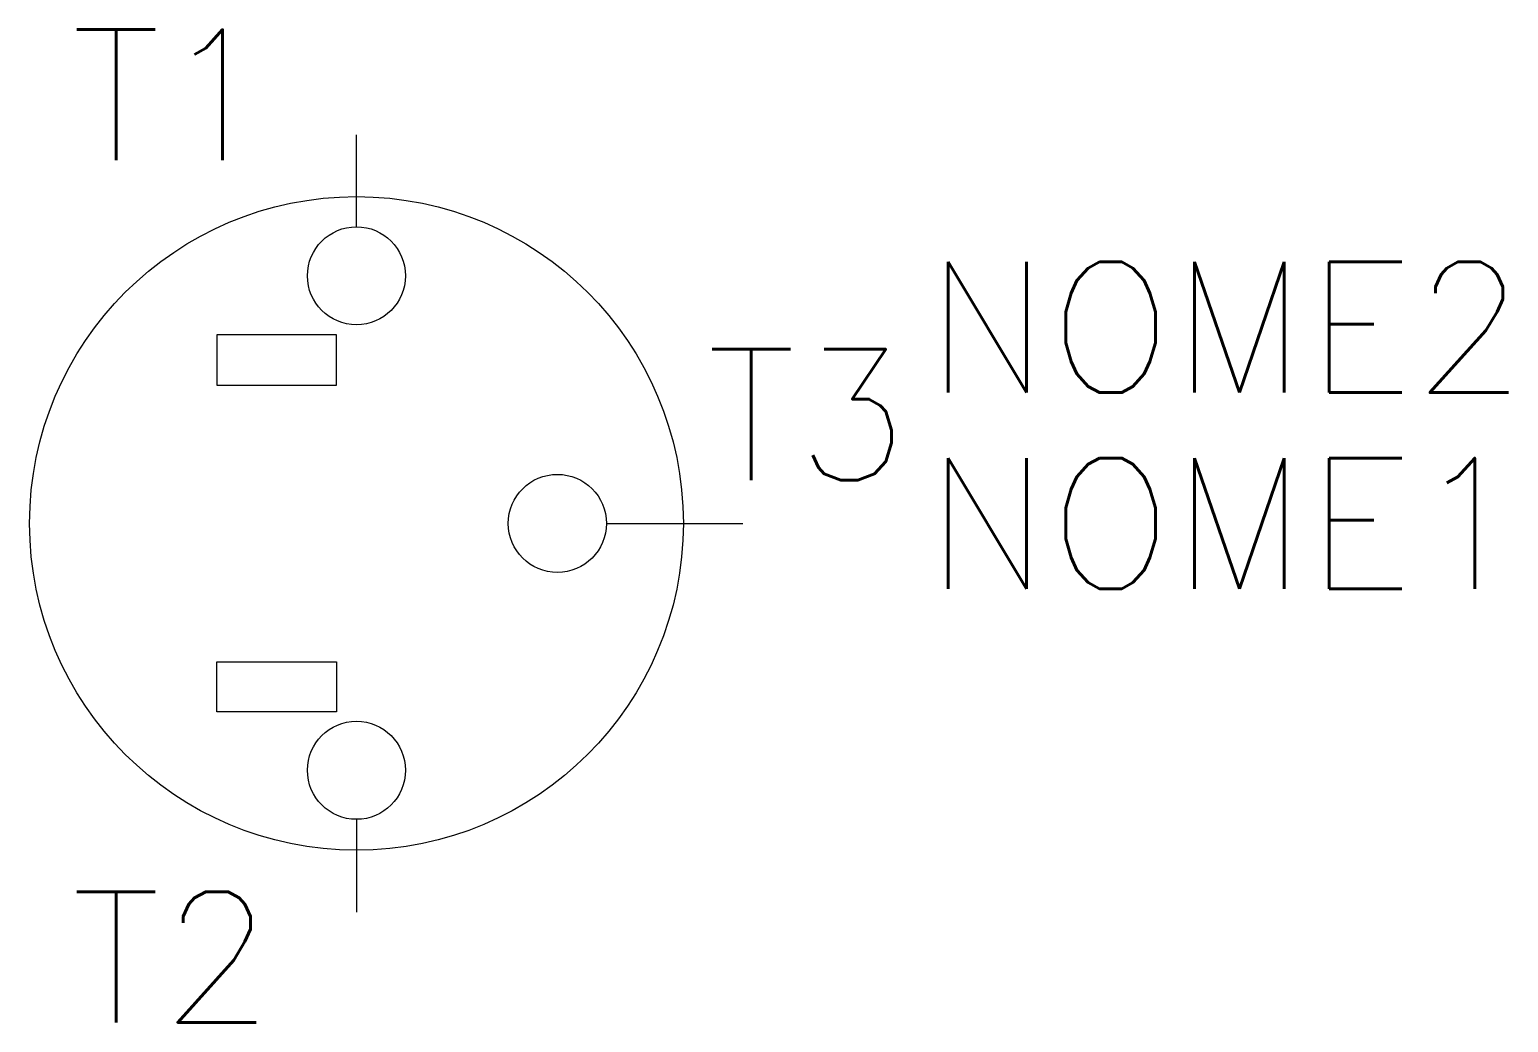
# Model space of a CAD drawing. Header units: millimetres. Extents: x -5 to 17.6, y -13.6 to 1.6.
import ezdxf
from ezdxf.enums import TextEntityAlignment as Align

# ---------------------------------------------------------------- set-up
doc = ezdxf.new("R2010")
doc.units = ezdxf.units.MM
doc.header["$LTSCALE"] = 10
doc.styles.add('ROMANS', font='romans.shx')

msp = doc.modelspace()

# ---------------------------------------------------------------- linework, layer by layer
at = {"color": 7}
for p, q in [((0, -1.408), (0, 0)), ((3.823, -5.946), (5.911, -5.946)), ((0, -10.474), (0, -11.894))]:
    msp.add_line(p, q, dxfattribs=at)
for points in [[(-2.138, -3.063), (-2.138, -3.829), (-0.305, -3.829), (-0.305, -3.063)], [(-2.138, -8.829), (-2.138, -8.063), (-0.305, -8.063), (-0.305, -8.829)]]:
    msp.add_lwpolyline(points, close=True, dxfattribs=at)
msp.add_circle((0, -5.946), 5, dxfattribs=at)
at = {"color": 0, "linetype": 'Continuous'}
for centre in [(0, -2.158), (0, -9.724)]:
    msp.add_circle(centre, 0.75, dxfattribs=at)
at = {"color": 7, "linetype": 'Continuous'}
msp.add_circle((3.073, -5.946), 0.75, dxfattribs=at)

# ---------------------------------------------------------------- texts
at = {"color": 7, "lineweight": -3, "style": 'ROMANS'}
for tag, text, p in [('T1', '', (-4.363, 0.609)), ('NOME2', 'NOME2', (8.706, -2.946)), ('T3', 'T3', (5.354, -4.283)), ('NOME1', 'NOME1', (8.706, -5.946)), ('T2', '', (-4.363, -12.581))]:
    msp.add_attdef(tag, text=text, height=2, dxfattribs=at).set_placement(p, align=Align.MIDDLE_LEFT)

doc.saveas('drawing.dxf')
